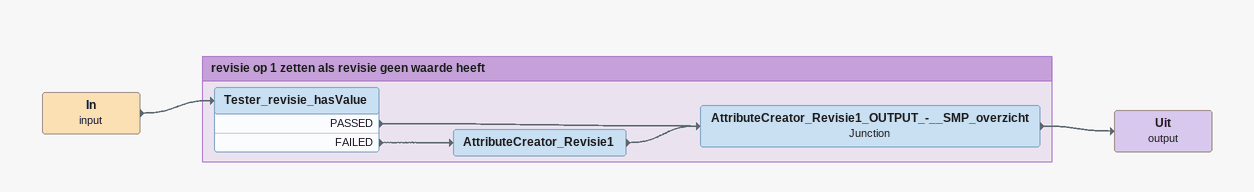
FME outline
In (input)
    -> Tester_revisie_hasValue
Uit (output)

Bookmark: revisie op 1 zetten als revisie geen waarde heeft
Tester_revisie_hasValue
    PASSED -> AttributeCreator_Revisie1_OUTPUT_-__SMP_overzicht
    FAILED -> AttributeCreator_Revisie1
AttributeCreator_Revisie1
    -> AttributeCreator_Revisie1_OUTPUT_-__SMP_overzicht
AttributeCreator_Revisie1_OUTPUT_-__SMP_overzicht: Junction
    -> Uit (output)
